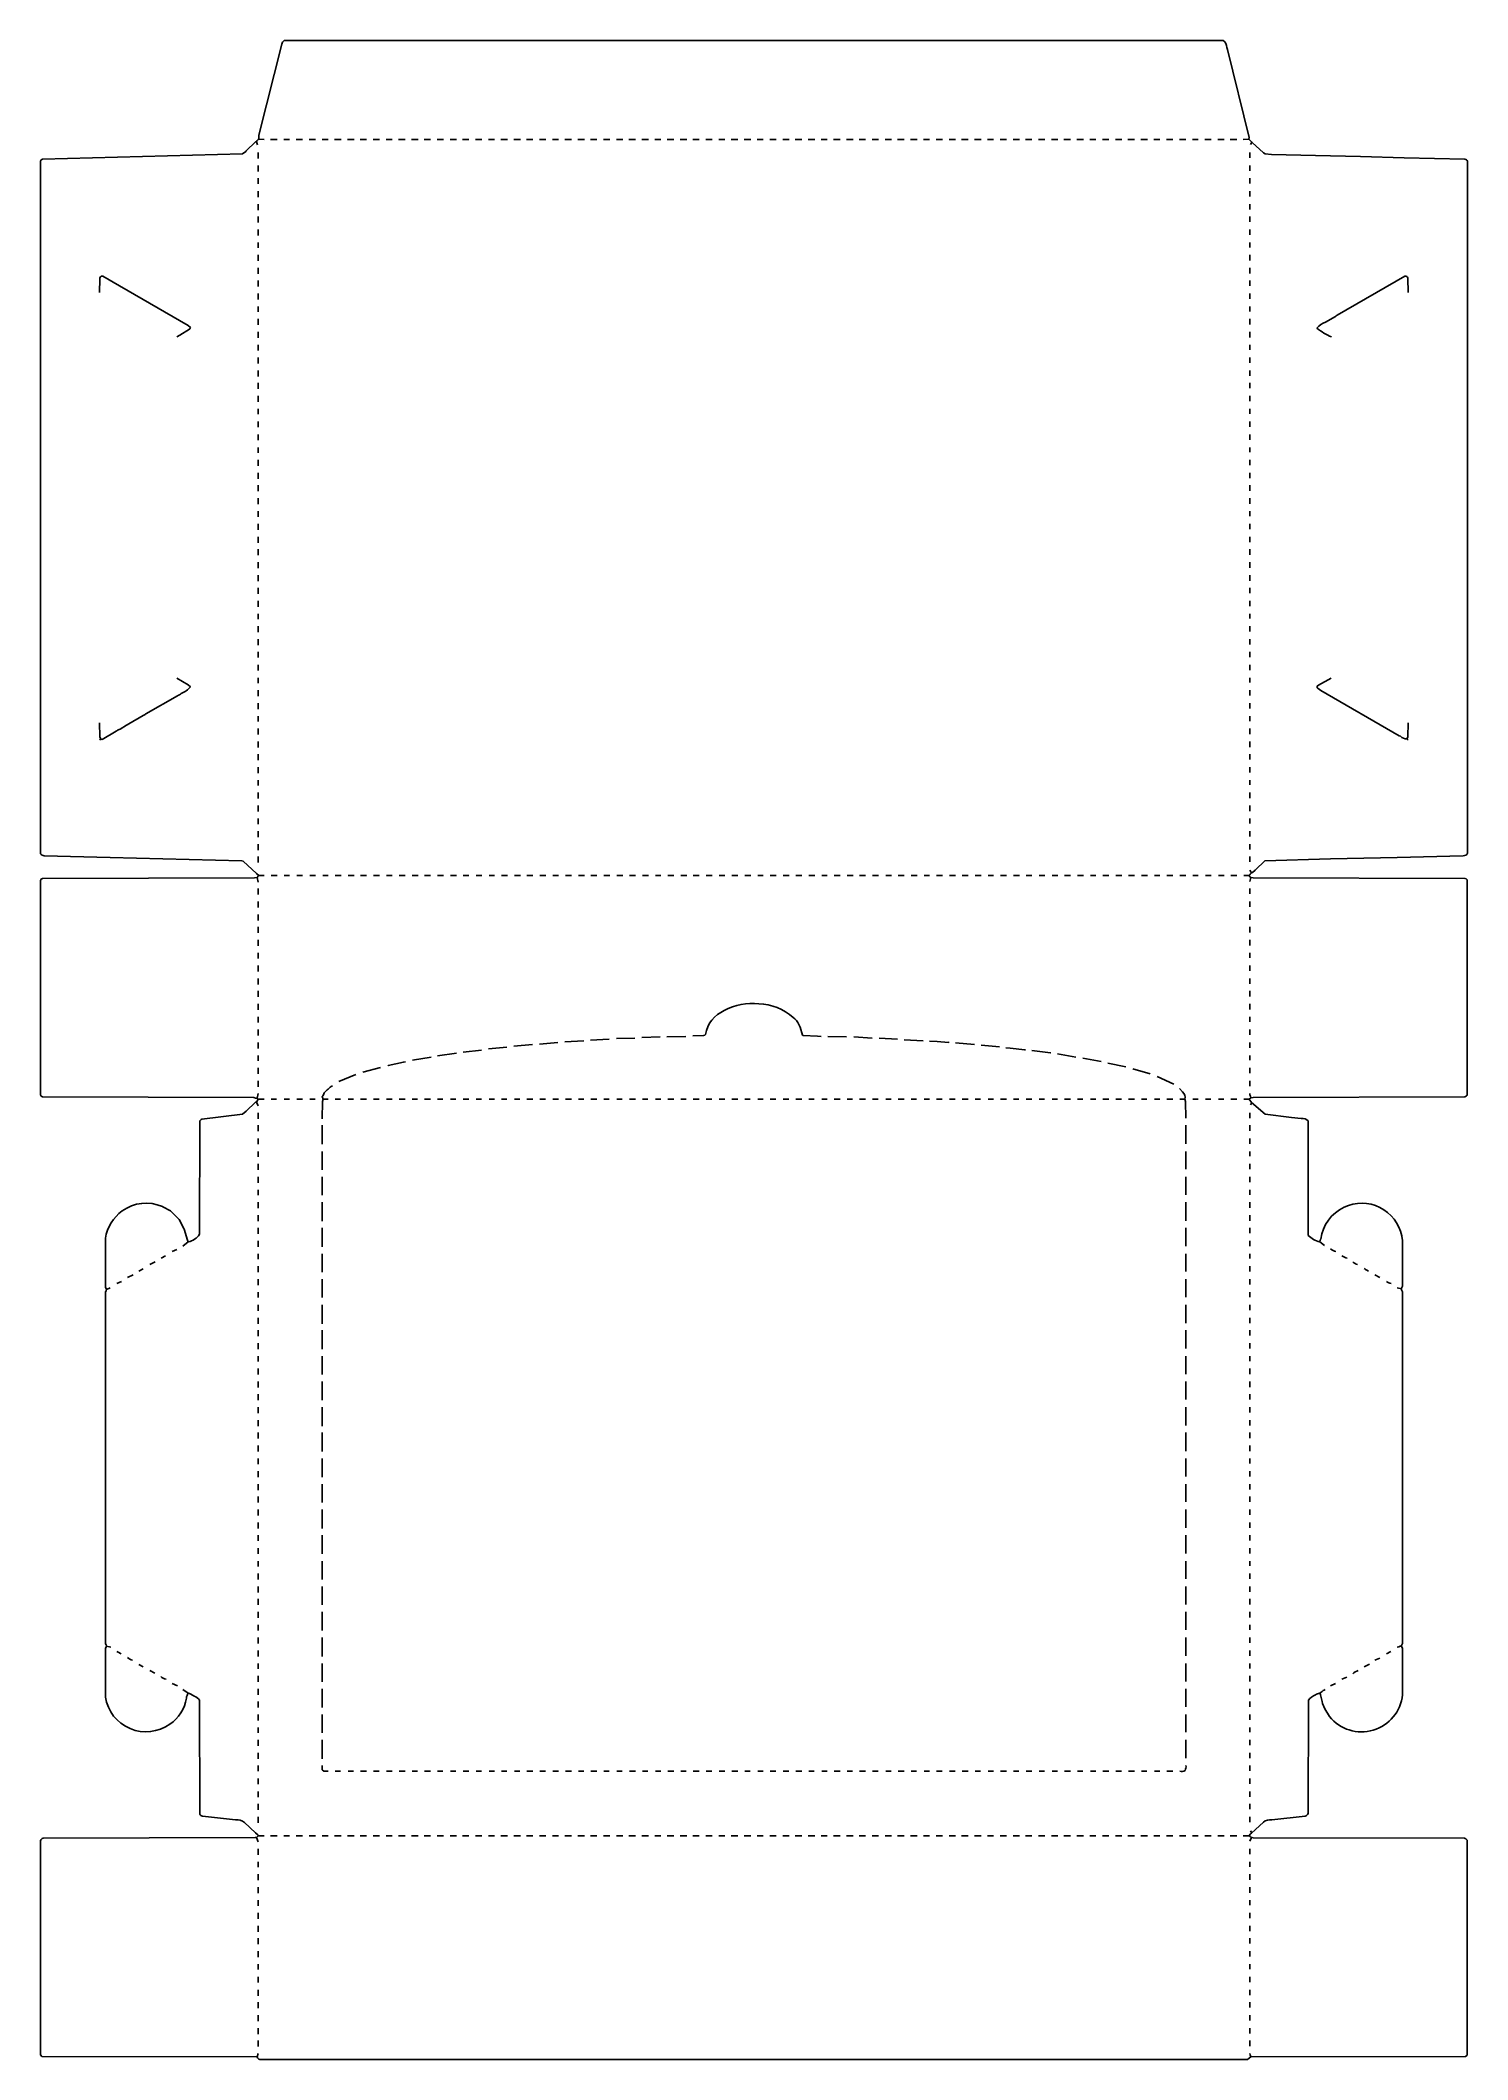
# Model space of a CAD drawing. Extents: x 304 to 2938, y 431 to 4157.
import ezdxf

# ---------------------------------------------------------------- set-up
doc = ezdxf.new("R2010")
doc.units = 0
doc.layers.get('0').update_dxf_attribs({"linetype": 'CONTINUOUS'})

msp = doc.modelspace()

# ---------------------------------------------------------------- linework, layer by layer
at = {"color": 7, "linetype": 'CONTINUOUS'}
for points in [[(717, 2616), (707, 2616), (702.692308, 2619.538462), (678.153846, 2642.230769), (675.951475, 2643.05377), (432.988109, 2649.512485), (311.011891, 2652.487515, -0.222107), (304, 2656), (304, 3934, -0.269244), (308.016093, 3937.517203), (676.962069, 3947.455172), (683, 3952), (684, 3953), (701.1, 3969.7), (703, 3970, -0.150937), (707, 3975), (707.430769, 3981.946154), (749.352941, 4149.911765, -0.175272), (754, 4157), (2487, 4157, -0.25816), (2493.647059, 4143.911765), (2494.647059, 4139.911765), (2535, 3978), (2534, 3975), (2539, 3970), (2539, 3969), (2540.547511, 3968.502262), (2561.237812, 3949.249703), (2564.12, 3947.84), (2575.964706, 3946.541176), (2656.988109, 3944.512485), (2740.011891, 3942.487515), (2820.988109, 3940.512485), (2932.983907, 3937.517203, -0.226298), (2938, 3934), (2938, 2657, -0.28878), (2929.988109, 2652.487515), (2808.011891, 2649.512485), (2685.011891, 2646.512485), (2564, 2643), (2562.9, 2642.2), (2547, 2627), (2546, 2626), (2540.9, 2621.3), (2539, 2621, 0.09902), (2535, 2616)], [(705, 3964), (704.2, 3966.1, -0.113888), (703, 3970)], [(2537, 3965, 0.120666), (2539, 3969)], [(556, 3610), (561.1, 3612.8), (578.9, 3624.2), (580, 3625), (581, 3627), (577, 3631), (449.9, 3703.8), (419, 3722, 0.420854), (413.480059, 3716.981536), (413, 3692)], [(2687, 3610, -0.087358), (2660, 3626, -0.125352), (2675.9, 3637.2), (2694.1, 3647.8, 0.078461), (2697.1, 3649.8), (2822, 3722, -0.485334), (2827.519178, 3717.982192), (2828, 3692)], [(415, 2868), (418, 2867), (443.9, 2882.2), (445, 2883, -0.079147), (451, 2886), (462.9, 2893.2, 0.113019), (467, 2896), (493.9, 2911.2, 0.113019), (498, 2914), (498.9, 2914.2), (557.1, 2947.8, 0.067868), (564, 2952, 0.124235), (581, 2964), (577, 2968), (556, 2980)], [(2826, 2868, -0.182618), (2813.9, 2872.8), (2811.9, 2873.8), (2667.195122, 2957.243902), (2662, 2961, -0.733939), (2663, 2967), (2686, 2980)], [(717, 2203), (706, 2203), (704, 2205), (701.088235, 2205.352941), (697.998725, 2206.501282), (308.001275, 2207.498718, -0.271382), (304, 2211), (304, 2607), (305.5, 2609.5), (308.001272, 2610.501279), (698.998728, 2611.498721), (704, 2612, -0.162278), (707, 2616)], [(2525, 2203), (2535, 2203), (2538, 2206), (2541.923077, 2206.384615), (2932.998725, 2207.498718, 0.271382), (2937, 2211), (2937, 2608, 0.242335), (2932.998728, 2610.501279), (2542.001272, 2611.498721), (2538, 2612), (2535, 2615), (2535, 2616), (2525, 2616)], [(1745, 2319), (1738.053846, 2319.430769), (1711.9, 2320.7), (1710.5, 2321.5), (1706.2, 2336.1), (1703.8, 2340.9, 0.134216), (1693.216814, 2354.247788, 0.172652), (1630.044554, 2379.445545, 0.153179), (1566.1, 2366.8, 0.245204), (1531.3, 2322.9, -0.330184), (1527.977376, 2320.475113), (1508, 2320)], [(567, 1932), (577, 1940, 0.212265), (597.502392, 1954.00237), (598.497608, 2162.99763, -0.17486), (602.04878, 2166.560976), (676.932432, 2175.405405), (684, 2181), (701.1, 2197.7), (703, 2198), (706, 2203)], [(824, 2167), (824.484404, 2198.985321), (826, 2203), (824, 2208, 0.074103), (828, 2215, -0.071068), (843, 2228)], [(2418, 2168), (2417.516098, 2198.984878), (2416, 2203, 0.316663), (2411.752941, 2216.788235), (2406, 2223)], [(2674, 1933), (2665, 1940, -0.164468), (2644, 1952), (2644, 2163, 0.232708), (2630.95122, 2167.560976), (2612.95122, 2169.560976), (2564.188679, 2175.660377), (2539, 2197), (2535, 2203)], [(2538, 2206), (2537.2, 2209.1, -0.138157), (2536, 2214)], [(2537, 2193, 0.120666), (2539, 2197)], [(577, 1940), (575.230769, 1943.153846), (569.3, 1963.1), (568.7, 1964.9), (560, 1981), (544, 1997), (529.9, 2004.8), (529.1, 2005.2, 0.261545), (454.9, 1997.2, 0.188316), (424, 1947), (424, 1856, -0.120666), (426, 1852, -0.120666), (424, 1848), (424, 1198, -0.120666), (426, 1194, -0.120666), (424, 1190), (424, 1100, 0.557937), (543, 1050, 0.210461), (573.384615, 1097.923077, -0.109002), (577, 1107)], [(2665, 1107), (2666.2, 1104.1), (2669.352941, 1092.088235), (2670.352941, 1088.088235), (2674.2, 1078.1), (2683, 1064, 0.667101), (2818, 1104), (2818, 1190, -0.120666), (2816, 1194, -0.165541), (2818, 1199), (2818, 1848, -0.165541), (2816, 1853, -0.165541), (2818, 1858), (2818, 1943), (2816.58, 1949.94), (2816.352941, 1951.088235, 0.485631), (2710, 2004, 0.249524), (2666.8, 1945.1, 0.105047), (2665, 1940)], [(2695, 1922, -0.144467), (2685, 1927)], [(2735, 1898, -0.093395), (2726, 1903)], [(2755, 1886), (2751.9, 1887.8, -0.085479), (2747, 1891)], [(2797, 1863, -0.099319), (2788, 1867)], [(2808, 1192), (2811.1, 1192.8, -0.138157), (2816, 1194)], [(453, 1180), (447.846154, 1182.769231, 0.092595), (445, 1184)], [(474, 1168, -0.093395), (465, 1173)], [(536, 1133, -0.144467), (526, 1138)], [(2726, 1143, -0.106997), (2736, 1149)], [(706, 844), (706, 845), (701.237812, 849.249703), (680.762188, 868.750297, 0.191555), (663.95122, 873.560976), (603.04878, 880.439024, -0.212995), (598, 884), (597.502381, 1093.997642, 0.182835), (587.9, 1101.8), (587.1, 1102.2), (578.9, 1106.7), (577, 1107), (567, 1114)], [(2535, 844, -0.150937), (2539, 849), (2561, 869, -0.222046), (2576.95122, 873.439024), (2637.95122, 880.439024, 0.293808), (2643.502392, 885.00237), (2644.497608, 1093.99763, -0.148265), (2657, 1104, -0.155288), (2665, 1107), (2668, 1109, -0.105075), (2675, 1114)], [(2407, 963, 0.183117), (2416.5, 964.5, 0.199901), (2418, 974)], [(717, 844), (706, 844), (703, 841), (700.088235, 840.647059), (309.001275, 839.501282, 0.247869), (304, 835), (304, 440), (306.9, 436.7), (704, 436, 0.183481), (709, 431), (2532, 431), (2538, 436), (2934.1, 436.7), (2936.3, 438.9), (2937, 440), (2937, 836, 0.251954), (2931.998725, 839.501282), (2542.001275, 840.498718, -0.185032), (2535, 844), (2524, 844)], [(2539, 849, 0.120666), (2537, 853)], [(2538, 436), (2537.2, 438.1, -0.113888), (2536, 442)]]:
    msp.add_lwpolyline(points, format="xyb", dxfattribs=at)
for points in [[(706, 3939), (706, 3950)], [(717, 3974), (707, 3975)], [(729, 3974), (741, 3974)], [(753, 3974), (764, 3974)], [(776, 3974), (788, 3974)], [(800, 3974), (812, 3974)], [(824, 3974), (835, 3974)], [(847, 3974), (859, 3974)], [(871, 3974), (883, 3974)], [(894, 3974), (906, 3974)], [(918, 3974), (930, 3974)], [(942, 3974), (953, 3974)], [(965, 3974), (977, 3974)], [(989, 3974), (1001, 3974)], [(1012, 3974), (1024, 3974)], [(1036, 3974), (1048, 3974)], [(1060, 3974), (1072, 3974)], [(1083, 3974), (1095, 3974)], [(1107, 3974), (1119, 3974)], [(1131, 3974), (1142, 3974)], [(1154, 3974), (1166, 3974)], [(1178, 3974), (1190, 3974)], [(1201, 3974), (1213, 3974)], [(1225, 3974), (1237, 3974)], [(1249, 3974), (1260, 3974)], [(1272, 3974), (1284, 3974)], [(1296, 3974), (1308, 3974)], [(1319, 3974), (1331, 3974)], [(1343, 3974), (1355, 3974)], [(1367, 3974), (1379, 3974)], [(1390, 3974), (1402, 3974)], [(1414, 3974), (1426, 3974)], [(1438, 3974), (1449, 3974)], [(1461, 3974), (1473, 3974)], [(1485, 3974), (1497, 3974)], [(1508, 3974), (1520, 3974)], [(1532, 3974), (1544, 3974)], [(1556, 3974), (1567, 3974)], [(1579, 3974), (1591, 3974)], [(1603, 3974), (1615, 3974)], [(1627, 3974), (1638, 3974)], [(1650, 3974), (1662, 3974)], [(1674, 3974), (1686, 3974)], [(1697, 3974), (1709, 3974)], [(1721, 3974), (1733, 3974)], [(1745, 3974), (1756, 3974)], [(1768, 3974), (1780, 3974)], [(1792, 3974), (1804, 3974)], [(1815, 3974), (1827, 3974)], [(1839, 3974), (1851, 3974)], [(1863, 3974), (1875, 3974)], [(1886, 3974), (1898, 3974)], [(1910, 3974), (1922, 3974)], [(1934, 3974), (1945, 3974)], [(1957, 3974), (1969, 3974)], [(1981, 3974), (1993, 3974)], [(2004, 3974), (2016, 3974)], [(2028, 3974), (2040, 3974)], [(2052, 3974), (2063, 3974)], [(2075, 3974), (2087, 3974)], [(2099, 3974), (2111, 3974)], [(2122, 3974), (2134, 3974)], [(2146, 3974), (2158, 3974)], [(2170, 3974), (2182, 3974)], [(2193, 3974), (2205, 3974)], [(2217, 3974), (2229, 3974)], [(2241, 3974), (2252, 3974)], [(2264, 3974), (2276, 3974)], [(2288, 3974), (2300, 3974)], [(2311, 3974), (2323, 3974)], [(2335, 3974), (2347, 3974)], [(2359, 3974), (2370, 3974)], [(2382, 3974), (2394, 3974)], [(2406, 3974), (2418, 3974)], [(2430, 3974), (2441, 3974)], [(2453, 3974), (2465, 3974)], [(2477, 3974), (2489, 3974)], [(2500, 3974), (2512, 3974)], [(2524, 3974), (2534, 3975)], [(2536, 3940), (2536, 3950)], [(706, 3915), (706, 3926)], [(2536, 3916), (2536, 3926)], [(706, 3892), (706, 3903)], [(706, 3868), (706, 3879)], [(2536, 3893), (2536, 3903)], [(2536, 3869), (2536, 3879)], [(706, 3844), (706, 3855)], [(2536, 3845), (2536, 3855)], [(706, 3821), (706, 3832)], [(706, 3797), (706, 3808)], [(2536, 3822), (2536, 3832)], [(2536, 3798), (2536, 3808)], [(706, 3774), (706, 3784)], [(2536, 3775), (2536, 3784)], [(706, 3750), (706, 3761)], [(706, 3726), (706, 3737)], [(2536, 3751), (2536, 3761)], [(2536, 3727), (2536, 3737)], [(706, 3703), (706, 3714)], [(706, 3679), (706, 3690)], [(2536, 3704), (2536, 3714)], [(2536, 3680), (2536, 3690)], [(706, 3656), (706, 3666)], [(2536, 3657), (2536, 3666)], [(706, 3632), (706, 3643)], [(706, 3608), (706, 3619)], [(2536, 3633), (2536, 3643)], [(2536, 3609), (2536, 3619)], [(706, 3585), (706, 3595)], [(2536, 3586), (2536, 3595)], [(706, 3561), (706, 3572)], [(706, 3537), (706, 3548)], [(2536, 3562), (2536, 3572)], [(2536, 3538), (2536, 3548)], [(706, 3514), (706, 3525)], [(2536, 3515), (2536, 3525)], [(706, 3490), (706, 3501)], [(706, 3467), (706, 3477)], [(2536, 3491), (2536, 3501)], [(2536, 3468), (2536, 3477)], [(706, 3443), (706, 3454)], [(706, 3419), (706, 3430)], [(2536, 3444), (2536, 3454)], [(2536, 3420), (2536, 3430)], [(706, 3396), (706, 3406)], [(2536, 3397), (2536, 3406)], [(706, 3372), (706, 3383)], [(706, 3348), (706, 3359)], [(2536, 3373), (2536, 3383)], [(2536, 3349), (2536, 3359)], [(706, 3325), (706, 3336)], [(2536, 3326), (2536, 3336)], [(706, 3301), (706, 3312)], [(706, 3278), (706, 3288)], [(2536, 3302), (2536, 3312)], [(2536, 3279), (2536, 3288)], [(706, 3254), (706, 3265)], [(2536, 3255), (2536, 3265)], [(706, 3230), (706, 3241)], [(706, 3207), (706, 3218)], [(2536, 3231), (2536, 3241)], [(2536, 3208), (2536, 3218)], [(706, 3183), (706, 3194)], [(706, 3159), (706, 3170)], [(2536, 3184), (2536, 3194)], [(2536, 3160), (2536, 3170)], [(706, 3136), (706, 3147)], [(2536, 3137), (2536, 3147)], [(706, 3112), (706, 3123)], [(706, 3089), (706, 3099)], [(2536, 3113), (2536, 3123)], [(2536, 3090), (2536, 3099)], [(706, 3065), (706, 3076)], [(2536, 3066), (2536, 3076)], [(706, 3041), (706, 3052)], [(706, 3018), (706, 3029)], [(2536, 3042), (2536, 3052)], [(2536, 3019), (2536, 3029)], [(706, 2994), (706, 3005)], [(706, 2971), (706, 2981)], [(2536, 2995), (2536, 3005)], [(2536, 2972), (2536, 2981)], [(706, 2947), (706, 2958)], [(2536, 2948), (2536, 2958)], [(706, 2923), (706, 2934)], [(706, 2900), (706, 2910)], [(2536, 2924), (2536, 2934)], [(2536, 2901), (2536, 2910)], [(414, 2866), (415, 2868), (414.8, 2868.9), (413.480822, 2872.017808), (413, 2898)], [(706, 2876), (706, 2887)], [(2536, 2877), (2536, 2887)], [(2828, 2866), (2826, 2868), (2826.2, 2868.9), (2827.519178, 2872.017808), (2828, 2898)], [(706, 2852), (706, 2863)], [(706, 2829), (706, 2840)], [(2536, 2853), (2536, 2863)], [(2536, 2830), (2536, 2840)], [(706, 2805), (706, 2816)], [(2536, 2806), (2536, 2816)], [(706, 2782), (706, 2792)], [(706, 2758), (706, 2769)], [(2536, 2783), (2536, 2792)], [(2536, 2759), (2536, 2769)], [(706, 2734), (706, 2745)], [(706, 2711), (706, 2721)], [(2536, 2735), (2536, 2745)], [(2536, 2712), (2536, 2721)], [(706, 2687), (706, 2698)], [(2536, 2688), (2536, 2698)], [(706, 2663), (706, 2674)], [(706, 2640), (706, 2651)], [(2536, 2664), (2536, 2674)], [(2536, 2641), (2536, 2651)], [(706, 2604), (704, 2612)], [(730, 2616), (741, 2616)], [(754, 2616), (764, 2616)], [(777, 2616), (788, 2616)], [(801, 2616), (812, 2616)], [(825, 2616), (835, 2616)], [(848, 2616), (859, 2616)], [(872, 2616), (883, 2616)], [(895, 2616), (906, 2616)], [(919, 2616), (930, 2616)], [(943, 2616), (953, 2616)], [(966, 2616), (977, 2616)], [(990, 2616), (1001, 2616)], [(1013, 2616), (1024, 2616)], [(1037, 2616), (1048, 2616)], [(1061, 2616), (1072, 2616)], [(1084, 2616), (1095, 2616)], [(1108, 2616), (1119, 2616)], [(1132, 2616), (1142, 2616)], [(1155, 2616), (1166, 2616)], [(1179, 2616), (1190, 2616)], [(1202, 2616), (1213, 2616)], [(1226, 2616), (1237, 2616)], [(1250, 2616), (1260, 2616)], [(1273, 2616), (1284, 2616)], [(1297, 2616), (1308, 2616)], [(1320, 2616), (1331, 2616)], [(1344, 2616), (1355, 2616)], [(1368, 2616), (1379, 2616)], [(1391, 2616), (1402, 2616)], [(1415, 2616), (1426, 2616)], [(1439, 2616), (1449, 2616)], [(1462, 2616), (1473, 2616)], [(1486, 2616), (1497, 2616)], [(1509, 2616), (1520, 2616)], [(1533, 2616), (1544, 2616)], [(1557, 2616), (1567, 2616)], [(1580, 2616), (1591, 2616)], [(1604, 2616), (1615, 2616)], [(1628, 2616), (1638, 2616)], [(1651, 2616), (1662, 2616)], [(1675, 2616), (1686, 2616)], [(1698, 2616), (1709, 2616)], [(1722, 2616), (1733, 2616)], [(1746, 2616), (1756, 2616)], [(1769, 2616), (1780, 2616)], [(1793, 2616), (1804, 2616)], [(1816, 2616), (1827, 2616)], [(1840, 2616), (1851, 2616)], [(1864, 2616), (1875, 2616)], [(1887, 2616), (1898, 2616)], [(1911, 2616), (1922, 2616)], [(1935, 2616), (1945, 2616)], [(1958, 2616), (1969, 2616)], [(1982, 2616), (1993, 2616)], [(2005, 2616), (2016, 2616)], [(2029, 2616), (2040, 2616)], [(2053, 2616), (2063, 2616)], [(2076, 2616), (2087, 2616)], [(2100, 2616), (2111, 2616)], [(2123, 2616), (2134, 2616)], [(2147, 2616), (2158, 2616)], [(2171, 2616), (2182, 2616)], [(2194, 2616), (2205, 2616)], [(2218, 2616), (2229, 2616)], [(2242, 2616), (2252, 2616)], [(2265, 2616), (2276, 2616)], [(2289, 2616), (2300, 2616)], [(2312, 2616), (2323, 2616)], [(2336, 2616), (2347, 2616)], [(2360, 2616), (2370, 2616)], [(2383, 2616), (2394, 2616)], [(2407, 2616), (2418, 2616)], [(2431, 2616), (2441, 2616)], [(2454, 2616), (2465, 2616)], [(2478, 2616), (2489, 2616)], [(2501, 2616), (2512, 2616)], [(2539, 2621), (2536, 2626)], [(2536, 2605), (2538, 2612)], [(706, 2581), (706, 2592)], [(2536, 2582), (2536, 2592)], [(706, 2557), (706, 2568)], [(706, 2533), (706, 2544)], [(2536, 2558), (2536, 2568)], [(2536, 2534), (2536, 2544)], [(706, 2510), (706, 2521)], [(706, 2486), (706, 2497)], [(2536, 2511), (2536, 2521)], [(2536, 2487), (2536, 2497)], [(706, 2463), (706, 2473)], [(2536, 2464), (2536, 2473)], [(706, 2439), (706, 2450)], [(706, 2415), (706, 2426)], [(2536, 2440), (2536, 2450)], [(2536, 2416), (2536, 2426)], [(706, 2392), (706, 2403)], [(2536, 2393), (2536, 2403)], [(706, 2368), (706, 2379)], [(706, 2345), (706, 2355)], [(2536, 2369), (2536, 2379)], [(2536, 2346), (2536, 2355)], [(706, 2321), (706, 2332)], [(1272, 2309), (1307, 2311)], [(1319, 2312), (1354, 2314)], [(1367, 2315), (1401, 2316)], [(1414, 2317), (1448, 2318)], [(1460, 2318), (1495, 2319)], [(1792, 2318), (1757, 2319)], [(1839, 2316), (1805, 2318)], [(1886, 2314), (1852, 2316)], [(1933, 2311), (1898, 2313)], [(2536, 2322), (2536, 2332)], [(706, 2297), (706, 2308)], [(706, 2274), (706, 2284)], [(991, 2275), (1025, 2281)], [(1037, 2283), (1072, 2288)], [(1084, 2290), (1118, 2294)], [(1131, 2296), (1165, 2299)], [(1178, 2301), (1212, 2304)], [(1225, 2305), (1259, 2308)], [(1981, 2309), (1980, 2308), (1958.969027, 2309.535398), (1945, 2310)], [(2028, 2304), (1993, 2307)], [(2074, 2300), (2040, 2303)], [(2122, 2294), (2121.1, 2294.2), (2093.95122, 2297.560976), (2086, 2298)], [(2169, 2289), (2168, 2288.5), (2134, 2293)], [(2215, 2281), (2181, 2287)], [(2262, 2273), (2228, 2279)], [(2536, 2298), (2536, 2308)], [(2536, 2275), (2536, 2284)], [(706, 2250), (706, 2261)], [(706, 2226), (706, 2237)], [(855, 2236), (886, 2249)], [(899, 2253), (932, 2262)], [(945, 2265), (945.9, 2265.2), (974.076923, 2271.615385), (978, 2272)], [(2307, 2263), (2274, 2270)], [(2352, 2250), (2320, 2259)], [(2396, 2231), (2365, 2245)], [(2536, 2251), (2536, 2261)], [(2536, 2227), (2536, 2237)], [(704, 2205), (706, 2214)], [(730, 2203), (740, 2203)], [(754, 2203), (764, 2203)], [(777, 2203), (788, 2203)], [(801, 2203), (811, 2203)], [(826, 2203), (835, 2203)], [(848, 2203), (858, 2203)], [(872, 2203), (882, 2203)], [(895, 2203), (906, 2203)], [(919, 2203), (929, 2203)], [(943, 2203), (953, 2203)], [(966, 2203), (977, 2203)], [(990, 2203), (1000, 2203)], [(1013, 2203), (1024, 2203)], [(1037, 2203), (1047, 2203)], [(1061, 2203), (1071, 2203)], [(1084, 2203), (1095, 2203)], [(1108, 2203), (1118, 2203)], [(1132, 2203), (1142, 2203)], [(1155, 2203), (1165, 2203)], [(1179, 2203), (1189, 2203)], [(1202, 2203), (1213, 2203)], [(1226, 2203), (1236, 2203)], [(1250, 2203), (1260, 2203)], [(1273, 2203), (1284, 2203)], [(1297, 2203), (1307, 2203)], [(1320, 2203), (1331, 2203)], [(1344, 2203), (1354, 2203)], [(1368, 2203), (1378, 2203)], [(1391, 2203), (1402, 2203)], [(1415, 2203), (1425, 2203)], [(1439, 2203), (1449, 2203)], [(1462, 2203), (1473, 2203)], [(1486, 2203), (1496, 2203)], [(1509, 2203), (1520, 2203)], [(1533, 2203), (1543, 2203)], [(1557, 2203), (1567, 2203)], [(1580, 2203), (1591, 2203)], [(1604, 2203), (1614, 2203)], [(1628, 2203), (1638, 2203)], [(1651, 2203), (1661, 2203)], [(1675, 2203), (1685, 2203)], [(1698, 2203), (1709, 2203)], [(1722, 2203), (1732, 2203)], [(1746, 2203), (1756, 2203)], [(1769, 2203), (1780, 2203)], [(1793, 2203), (1803, 2203)], [(1816, 2203), (1827, 2203)], [(1840, 2203), (1850, 2203)], [(1864, 2203), (1874, 2203)], [(1887, 2203), (1898, 2203)], [(1911, 2203), (1921, 2203)], [(1935, 2203), (1945, 2203)], [(1958, 2203), (1968, 2203)], [(1982, 2203), (1992, 2203)], [(2005, 2203), (2016, 2203)], [(2029, 2203), (2039, 2203)], [(2053, 2203), (2063, 2203)], [(2076, 2203), (2087, 2203)], [(2100, 2203), (2110, 2203)], [(2123, 2203), (2134, 2203)], [(2147, 2203), (2157, 2203)], [(2171, 2203), (2181, 2203)], [(2194, 2203), (2205, 2203)], [(2218, 2203), (2228, 2203)], [(2242, 2203), (2252, 2203)], [(2265, 2203), (2276, 2203)], [(2289, 2203), (2299, 2203)], [(2312, 2203), (2323, 2203)], [(2336, 2203), (2346, 2203)], [(2360, 2203), (2370, 2203)], [(2383, 2203), (2394, 2203)], [(2407, 2203), (2416, 2203)], [(2431, 2203), (2441, 2203)], [(2454, 2203), (2464, 2203)], [(2478, 2203), (2488, 2203)], [(2501, 2203), (2512, 2203)], [(706, 2191), (703, 2198)], [(706, 2167), (706, 2178)], [(2536, 2168), (2536, 2178)], [(706, 2144), (706, 2155)], [(706, 2120), (706, 2131)], [(824, 2120), (824, 2155)], [(2418, 2121), (2418, 2155)], [(2536, 2145), (2536, 2155)], [(2536, 2121), (2536, 2131)], [(706, 2097), (706, 2107)], [(824, 2073), (824, 2107)], [(2418, 2074), (2418, 2107)], [(2536, 2098), (2536, 2107)], [(706, 2073), (706, 2084)], [(706, 2049), (706, 2060)], [(824, 2026), (824, 2060)], [(2418, 2027), (2418, 2060)], [(2536, 2074), (2536, 2084)], [(2536, 2050), (2536, 2060)], [(706, 2026), (706, 2036)], [(706, 2002), (706, 2013)], [(824, 1978), (824, 2013)], [(2418, 1979), (2418, 2013)], [(2536, 2027), (2536, 2036)], [(2536, 2003), (2536, 2013)], [(706, 1978), (706, 1989)], [(2536, 1979), (2536, 1989)], [(706, 1955), (706, 1966)], [(706, 1931), (706, 1942)], [(824, 1931), (824, 1966)], [(2418, 1932), (2418, 1966)], [(2536, 1956), (2536, 1966)], [(2536, 1932), (2536, 1942)], [(506, 1898), (516, 1903)], [(527, 1910), (535, 1914)], [(547, 1922), (556, 1926)], [(706, 1908), (706, 1918)], [(824, 1884), (824, 1918)], [(2418, 1885), (2418, 1918)], [(2536, 1909), (2536, 1918)], [(2716, 1910), (2713.088235, 1910.352941), (2706, 1914)], [(445, 1863), (454, 1867)], [(465, 1874), (475, 1879)], [(486, 1886), (494, 1890)], [(706, 1884), (706, 1895)], [(706, 1860), (706, 1871)], [(824, 1837), (824, 1871)], [(2418, 1838), (2418, 1871)], [(2536, 1885), (2536, 1895)], [(2536, 1861), (2536, 1871)], [(2776, 1874), (2767, 1879)], [(426, 1852), (433, 1855)], [(706, 1837), (706, 1847)], [(2536, 1838), (2536, 1847)], [(2816, 1853), (2808, 1855)], [(706, 1813), (706, 1824)], [(706, 1789), (706, 1800)], [(824, 1789), (824, 1824)], [(2418, 1790), (2418, 1824)], [(2536, 1814), (2536, 1824)], [(2536, 1790), (2536, 1800)], [(706, 1766), (706, 1777)], [(706, 1742), (706, 1753)], [(824, 1742), (824, 1777)], [(2418, 1743), (2418, 1777)], [(2536, 1767), (2536, 1777)], [(2536, 1743), (2536, 1753)], [(706, 1719), (706, 1729)], [(824, 1695), (824, 1729)], [(2418, 1696), (2418, 1729)], [(2536, 1720), (2536, 1729)], [(706, 1695), (706, 1706)], [(706, 1671), (706, 1682)], [(824, 1648), (824, 1682)], [(2418, 1649), (2418, 1682)], [(2536, 1696), (2536, 1706)], [(2536, 1672), (2536, 1682)], [(706, 1648), (706, 1659)], [(2536, 1649), (2536, 1659)], [(706, 1624), (706, 1635)], [(706, 1600), (706, 1611)], [(824, 1600), (824, 1635)], [(2418, 1601), (2418, 1635)], [(2536, 1625), (2536, 1635)], [(2536, 1601), (2536, 1611)], [(706, 1577), (706, 1588)], [(824, 1553), (824, 1588)], [(2418, 1554), (2418, 1588)], [(2536, 1578), (2536, 1588)], [(706, 1553), (706, 1564)], [(706, 1530), (706, 1540)], [(824, 1506), (824, 1540)], [(2418, 1507), (2418, 1540)], [(2536, 1554), (2536, 1564)], [(2536, 1531), (2536, 1540)], [(706, 1506), (706, 1517)], [(706, 1482), (706, 1493)], [(824, 1459), (824, 1493)], [(2418, 1460), (2418, 1493)], [(2536, 1507), (2536, 1517)], [(2536, 1483), (2536, 1493)], [(706, 1459), (706, 1470)], [(2536, 1460), (2536, 1470)], [(706, 1435), (706, 1446)], [(706, 1411), (706, 1422)], [(824, 1411), (824, 1446)], [(2418, 1412), (2418, 1446)], [(2536, 1436), (2536, 1446)], [(2536, 1412), (2536, 1422)], [(706, 1388), (706, 1399)], [(824, 1364), (824, 1399)], [(2418, 1365), (2418, 1399)], [(2536, 1389), (2536, 1399)], [(706, 1364), (706, 1375)], [(706, 1341), (706, 1351)], [(824, 1317), (824, 1351)], [(2418, 1318), (2418, 1351)], [(2536, 1365), (2536, 1375)], [(2536, 1342), (2536, 1351)], [(706, 1317), (706, 1328)], [(2536, 1318), (2536, 1328)], [(706, 1293), (706, 1304)], [(706, 1270), (706, 1281)], [(824, 1270), (824, 1304)], [(2418, 1271), (2418, 1304)], [(2536, 1294), (2536, 1304)], [(2536, 1271), (2536, 1281)], [(706, 1246), (706, 1257)], [(706, 1223), (706, 1233)], [(824, 1223), (824, 1257)], [(2418, 1224), (2418, 1257)], [(2536, 1247), (2536, 1257)], [(2536, 1224), (2536, 1233)], [(434, 1192), (426, 1194)], [(706, 1199), (706, 1210)], [(824, 1175), (824, 1210)], [(2418, 1176), (2418, 1210)], [(2536, 1200), (2536, 1210)], [(494, 1156), (486, 1160)], [(706, 1175), (706, 1186)], [(706, 1152), (706, 1162)], [(824, 1128), (824, 1162)], [(2418, 1129), (2418, 1162)], [(2536, 1176), (2536, 1186)], [(2536, 1153), (2536, 1162)], [(2747, 1156), (2757, 1161)], [(2767, 1168), (2776, 1172)], [(2788, 1180), (2796, 1184)], [(515, 1144), (506, 1149)], [(557, 1121), (547, 1125)], [(706, 1128), (706, 1139)], [(2536, 1129), (2536, 1139)], [(2685, 1121), (2694, 1125)], [(2706, 1133), (2715, 1137)], [(706, 1104), (706, 1115)], [(706, 1081), (706, 1092)], [(824, 1081), (824, 1115)], [(2418, 1082), (2418, 1115)], [(2536, 1105), (2536, 1115)], [(2536, 1082), (2536, 1092)], [(706, 1057), (706, 1068)], [(706, 1034), (706, 1044)], [(824, 1034), (824, 1068)], [(2418, 1035), (2418, 1068)], [(2536, 1058), (2536, 1068)], [(2536, 1035), (2536, 1044)], [(706, 1010), (706, 1021)], [(824, 986), (824, 1021)], [(2418, 987), (2418, 1021)], [(2536, 1011), (2536, 1021)], [(706, 986), (706, 997)], [(706, 963), (706, 974)], [(835, 963), (827, 963), (824, 966), (824, 974)], [(2536, 987), (2536, 997)], [(2536, 964), (2536, 974)], [(706, 939), (706, 950)], [(848, 963), (858, 963)], [(872, 963), (882, 963)], [(895, 963), (906, 963)], [(919, 963), (929, 963)], [(943, 963), (953, 963)], [(966, 963), (977, 963)], [(990, 963), (1000, 963)], [(1013, 963), (1024, 963)], [(1037, 963), (1047, 963)], [(1061, 963), (1071, 963)], [(1084, 963), (1095, 963)], [(1108, 963), (1118, 963)], [(1132, 963), (1142, 963)], [(1155, 963), (1165, 963)], [(1179, 963), (1189, 963)], [(1202, 963), (1213, 963)], [(1226, 963), (1236, 963)], [(1250, 963), (1260, 963)], [(1273, 963), (1284, 963)], [(1297, 963), (1307, 963)], [(1320, 963), (1331, 963)], [(1344, 963), (1354, 963)], [(1368, 963), (1378, 963)], [(1391, 963), (1402, 963)], [(1415, 963), (1425, 963)], [(1439, 963), (1449, 963)], [(1462, 963), (1473, 963)], [(1486, 963), (1496, 963)], [(1509, 963), (1520, 963)], [(1533, 963), (1543, 963)], [(1557, 963), (1567, 963)], [(1580, 963), (1591, 963)], [(1604, 963), (1614, 963)], [(1628, 963), (1638, 963)], [(1651, 963), (1661, 963)], [(1675, 963), (1685, 963)], [(1698, 963), (1709, 963)], [(1722, 963), (1732, 963)], [(1746, 963), (1756, 963)], [(1769, 963), (1780, 963)], [(1793, 963), (1803, 963)], [(1816, 963), (1827, 963)], [(1840, 963), (1850, 963)], [(1864, 963), (1874, 963)], [(1887, 963), (1898, 963)], [(1911, 963), (1921, 963)], [(1935, 963), (1945, 963)], [(1958, 963), (1968, 963)], [(1982, 963), (1992, 963)], [(2005, 963), (2016, 963)], [(2029, 963), (2039, 963)], [(2053, 963), (2063, 963)], [(2076, 963), (2087, 963)], [(2100, 963), (2110, 963)], [(2123, 963), (2134, 963)], [(2147, 963), (2157, 963)], [(2171, 963), (2181, 963)], [(2194, 963), (2205, 963)], [(2218, 963), (2228, 963)], [(2242, 963), (2252, 963)], [(2265, 963), (2276, 963)], [(2289, 963), (2299, 963)], [(2312, 963), (2323, 963)], [(2336, 963), (2346, 963)], [(2360, 963), (2370, 963)], [(2383, 963), (2394, 963)], [(2536, 940), (2536, 950)], [(706, 915), (706, 926)], [(706, 892), (706, 903)], [(2536, 916), (2536, 926)], [(2536, 893), (2536, 903)], [(706, 868), (706, 879)], [(2536, 869), (2536, 879)], [(706, 833), (703, 841)], [(706, 809), (706, 820)], [(729, 844), (741, 844)], [(753, 844), (764, 844)], [(776, 844), (788, 844)], [(800, 844), (812, 844)], [(824, 844), (835, 844)], [(847, 844), (859, 844)], [(871, 844), (883, 844)], [(894, 844), (906, 844)], [(918, 844), (930, 844)], [(942, 844), (953, 844)], [(965, 844), (977, 844)], [(989, 844), (1001, 844)], [(1012, 844), (1024, 844)], [(1036, 844), (1048, 844)], [(1060, 844), (1072, 844)], [(1083, 844), (1095, 844)], [(1107, 844), (1119, 844)], [(1131, 844), (1142, 844)], [(1154, 844), (1166, 844)], [(1178, 844), (1190, 844)], [(1201, 844), (1213, 844)], [(1225, 844), (1237, 844)], [(1249, 844), (1260, 844)], [(1272, 844), (1284, 844)], [(1296, 844), (1308, 844)], [(1319, 844), (1331, 844)], [(1343, 844), (1355, 844)], [(1367, 844), (1379, 844)], [(1390, 844), (1402, 844)], [(1414, 844), (1426, 844)], [(1438, 844), (1449, 844)], [(1461, 844), (1473, 844)], [(1485, 844), (1497, 844)], [(1508, 844), (1520, 844)], [(1532, 844), (1544, 844)], [(1556, 844), (1567, 844)], [(1579, 844), (1591, 844)], [(1603, 844), (1615, 844)], [(1627, 844), (1638, 844)], [(1650, 844), (1662, 844)], [(1674, 844), (1686, 844)], [(1697, 844), (1709, 844)], [(1721, 844), (1733, 844)], [(1745, 844), (1756, 844)], [(1768, 844), (1780, 844)], [(1792, 844), (1804, 844)], [(1815, 844), (1827, 844)], [(1839, 844), (1851, 844)], [(1863, 844), (1875, 844)], [(1886, 844), (1898, 844)], [(1910, 844), (1922, 844)], [(1934, 844), (1945, 844)], [(1957, 844), (1969, 844)], [(1981, 844), (1993, 844)], [(2004, 844), (2016, 844)], [(2028, 844), (2040, 844)], [(2052, 844), (2063, 844)], [(2075, 844), (2087, 844)], [(2099, 844), (2111, 844)], [(2122, 844), (2134, 844)], [(2146, 844), (2158, 844)], [(2170, 844), (2182, 844)], [(2193, 844), (2205, 844)], [(2217, 844), (2229, 844)], [(2241, 844), (2252, 844)], [(2264, 844), (2276, 844)], [(2288, 844), (2300, 844)], [(2311, 844), (2323, 844)], [(2335, 844), (2347, 844)], [(2359, 844), (2370, 844)], [(2382, 844), (2394, 844)], [(2406, 844), (2418, 844)], [(2430, 844), (2441, 844)], [(2453, 844), (2465, 844)], [(2477, 844), (2489, 844)], [(2500, 844), (2512, 844)], [(2536, 834), (2539, 841)], [(2536, 810), (2536, 820)], [(706, 786), (706, 796)], [(2536, 787), (2536, 796)], [(706, 762), (706, 773)], [(706, 738), (706, 749)], [(2536, 763), (2536, 773)], [(2536, 739), (2536, 749)], [(706, 715), (706, 725)], [(2536, 716), (2536, 725)], [(706, 691), (706, 702)], [(706, 667), (706, 678)], [(2536, 692), (2536, 702)], [(2536, 668), (2536, 678)], [(706, 644), (706, 655)], [(2536, 645), (2536, 655)], [(706, 620), (706, 631)], [(706, 597), (706, 607)], [(2536, 621), (2536, 631)], [(2536, 598), (2536, 607)], [(706, 573), (706, 584)], [(706, 549), (706, 560)], [(2536, 574), (2536, 584)], [(2536, 550), (2536, 560)], [(706, 526), (706, 537)], [(2536, 527), (2536, 537)], [(706, 502), (706, 513)], [(706, 478), (706, 489)], [(2536, 503), (2536, 513)], [(2536, 479), (2536, 489)], [(706, 455), (706, 466)], [(2536, 456), (2536, 466)], [(704, 436), (706, 442)]]:
    msp.add_lwpolyline(points, dxfattribs=at)

doc.saveas('drawing.dxf')
